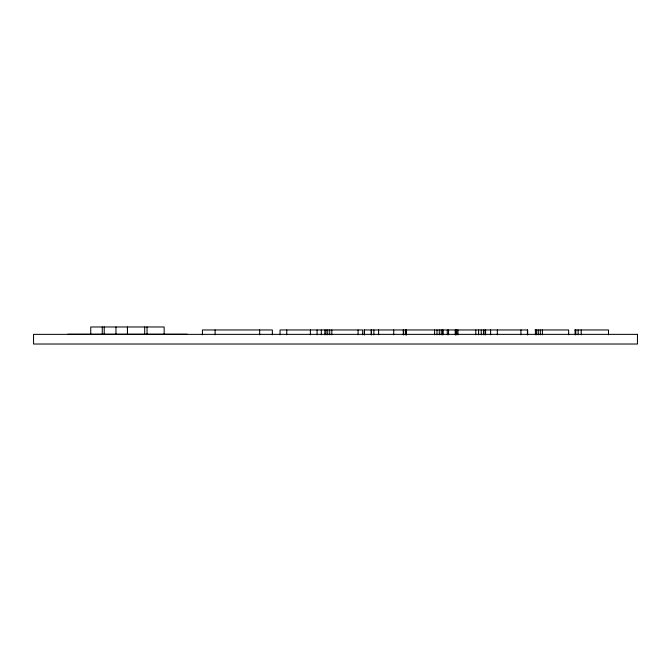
<?xml version="1.0" encoding="UTF-8"?>
<svg xmlns="http://www.w3.org/2000/svg" width="671" height="671" viewBox="0 0 671 671"><rect width="100%" height="100%" fill="white"/><g stroke="black" fill="none" stroke-linecap="round" stroke-linejoin="round"><path stroke-width="1.01" d="M127.465 334.217L127.456 326.978L127.465 334.368M364.026 329.964L527.666 329.964L527.666 334.812M534.98 329.964L568.647 329.964L568.647 334.812M574.846 329.964L608.488 329.964L608.488 334.812M67.721 334.217L187.209 334.217M581.203 329.964L581.203 334.812M578.142 329.964L578.142 334.812M575.793 329.964L575.793 334.812M575.081 329.964L575.106 334.812M542.411 329.964L542.411 334.812M540.289 329.964L540.289 334.812M538.285 329.964L538.285 334.812M536.599 329.964L536.599 334.812M535.424 329.964L535.424 334.812M527.414 329.964L527.414 334.812M520.948 329.964L520.948 334.812M497.337 329.964L497.337 334.812M490.618 329.964L490.618 334.812M485.578 329.964L485.578 334.812M485.007 329.964L485.007 334.812M483.472 329.964L483.472 334.812M481.241 329.964L481.241 334.812M478.591 329.964L478.591 334.812M475.798 329.964L475.798 334.812M457.957 329.964L458.008 334.812M456.825 329.964L456.825 334.812M455.97 329.964L455.97 334.812M455.45 329.964L455.45 334.812M455.273 329.964L455.273 334.812M448.555 329.964L448.555 334.812M447.28 329.964L447.28 334.812M443.078 329.964L443.078 334.812M442.583 329.964L442.575 334.812M441.241 329.964L441.241 334.812M439.304 329.964L439.304 334.812M437.006 329.964L437.006 334.812M434.59 329.964L434.59 334.812M406.366 329.964L406.366 334.812M406.324 329.964L406.324 334.812M406.056 329.964L406.056 334.812M405.687 329.964L405.687 334.812M403.64 329.964L403.64 334.812M403.263 329.964L403.263 334.812M393.726 329.964L393.726 334.812M378.612 329.964L378.612 334.812M373.881 329.964L373.881 334.812M371.449 329.964L371.449 334.812M371.197 329.964L371.197 334.812M364.479 329.964L364.479 334.812M364.353 329.964L364.353 334.812M362.684 334.812L362.684 329.964L280.042 329.964L280.042 334.812M358.071 329.964L358.071 334.812M331.835 329.964L331.835 334.812M329.713 329.964L329.713 334.812M327.716 329.964L327.716 334.812M326.022 329.964L326.022 334.812M324.848 329.964L324.848 334.812M321.3 329.964L321.3 334.812M317.089 329.964L317.089 334.812M310.379 329.964L310.379 334.812M286.76 329.964L286.76 334.812M272.359 334.812L272.359 329.964L202.424 329.964L202.424 334.812M259.669 329.964L259.669 334.812M215.106 329.964L215.106 334.812M164.152 334.217L164.152 326.978L90.753 326.978L90.753 334.217M147.041 326.978L147.041 334.217M144.684 326.978L144.684 334.217M115.957 326.978L115.957 334.217M104.215 326.978L104.215 334.217M102.252 326.978L102.252 334.217M637.45 334.359L33.55 334.359L33.55 344.022L637.45 344.022L637.45 334.359"/></g></svg>
